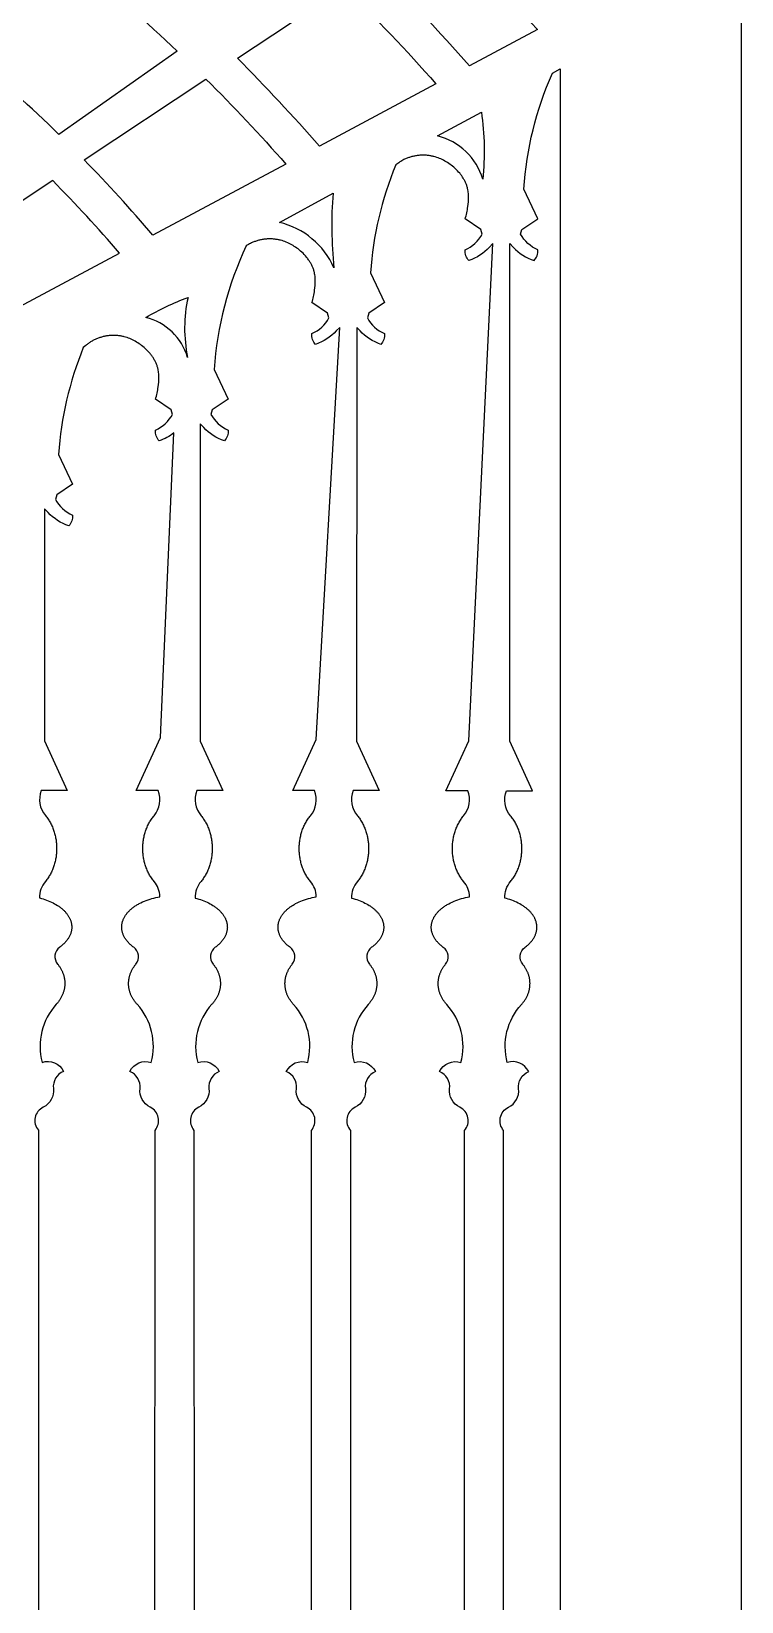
# Model space of a CAD drawing. Extents: x 101 to 2101, y 75 to 2087.
# Drawn here: x 1717 to 2101, y 762 to 1612 of the extents above; entities that cross this region are included whole.
import ezdxf

# ---------------------------------------------------------------- set-up
doc = ezdxf.new("R2010")
doc.units = 0
doc.layers.add('LAYER_01', color=7, linetype='CONTINUOUS')

msp = doc.modelspace()

# ---------------------------------------------------------------- linework, layer by layer
at = {"layer": 'LAYER_01'}
for points in [[(2101.01, 1666.56, 0.19494), (1108.75, 2087.06), (1108.75, 75.37), (2101.01, 75.37)], [(1990.54, 1612.88), (1953.77, 1593.19, 0.016615), (1903.28, 1646.96), (1934.1, 1667.37, -0.015368)], [(1795.76, 1601.08), (1731.65, 1556.08, 0.018362), (1685.29, 1598.37), (1743.86, 1647.01, -0.018019)], [(1872.61, 1549.73, 0.016557), (1828.27, 1597.28), (1886.26, 1635.69, -0.016485), (1935.66, 1583.49)], [(1782.57, 1501.53, 0.016167), (1745.33, 1542.35), (1811.25, 1586.01, -0.016409), (1854.5, 1540.04)], [(1960.23, 1568.16, -0.063039), (1960.95, 1531.82, 0.267683), (1936.56, 1555.23)], [(1764.51, 1491.86, 0.015987), (1728.35, 1531.1), (1664.7, 1488.94, -0.016308), (1694.53, 1454.39)], [(1880.01, 1524.31, 0.045196), (1880.48, 1483.88, 0.235505), (1850.99, 1508.44)], [(1801.55, 1467.82, 0.106737), (1801.36, 1435.37, 0.264735), (1778.72, 1457.06, -0.041027)]]:
    msp.add_lwpolyline(points, format="xyb", close=True, dxfattribs=at)
for points in [[(1972.3, 718.07), (1972.27, 1016.98, -0.48988), (1974.86, 1029.5, 0.316411), (1980.38, 1039.55, -0.331868), (1985.84, 1048.88, 0.374852), (1974.27, 1053.74, -0.254896), (1981.96, 1085.2), (1982.25, 1085.53), (1982.53, 1085.86), (1982.8, 1086.19), (1983.06, 1086.53), (1983.32, 1086.87), (1983.56, 1087.21), (1983.8, 1087.56), (1984.02, 1087.91), (1984.24, 1088.26), (1984.44, 1088.61), (1984.64, 1088.97), (1984.82, 1089.33), (1985, 1089.69), (1985.16, 1090.04), (1985.32, 1090.4), (1985.47, 1090.77), (1985.6, 1091.13), (1985.73, 1091.49), (1985.85, 1091.85), (1985.96, 1092.21), (1986.06, 1092.57), (1986.15, 1092.93), (1986.23, 1093.29), (1986.3, 1093.65), (1986.36, 1094.01), (1986.41, 1094.36), (1986.46, 1094.72), (1986.49, 1095.07), (1986.52, 1095.42), (1986.54, 1095.77), (1986.55, 1096.11), (1986.56, 1096.46), (1986.56, 1096.77), (1986.54, 1097.09), (1986.53, 1097.42), (1986.5, 1097.74), (1986.47, 1098.07), (1986.43, 1098.4), (1986.39, 1098.73), (1986.33, 1099.06), (1986.27, 1099.39), (1986.2, 1099.72), (1986.13, 1100.05), (1986.04, 1100.39), (1985.95, 1100.72), (1985.85, 1101.06), (1985.74, 1101.39), (1985.62, 1101.73), (1985.5, 1102.06), (1985.37, 1102.4), (1985.22, 1102.73), (1985.07, 1103.07), (1984.91, 1103.4), (1984.75, 1103.73), (1984.57, 1104.06), (1984.39, 1104.39), (1984.19, 1104.72), (1983.99, 1105.05), (1983.78, 1105.37), (1983.57, 1105.69), (1983.34, 1106.01), (1983.11, 1106.33), (1982.86, 1106.64), (1982.61, 1106.95, -0.431906), (1983.78, 1116.08), (1984.19, 1116.39), (1984.58, 1116.69), (1984.97, 1117.01), (1985.34, 1117.33), (1985.7, 1117.65), (1986.04, 1117.98), (1986.38, 1118.31), (1986.69, 1118.64), (1987, 1118.98), (1987.29, 1119.32), (1987.57, 1119.66), (1987.83, 1120.01), (1988.08, 1120.35), (1988.32, 1120.7), (1988.54, 1121.05), (1988.75, 1121.4), (1988.95, 1121.76), (1989.13, 1122.11), (1989.29, 1122.46), (1989.45, 1122.81), (1989.59, 1123.17), (1989.72, 1123.52), (1989.83, 1123.87), (1989.93, 1124.22), (1990.02, 1124.57), (1990.1, 1124.92), (1990.16, 1125.26), (1990.21, 1125.61), (1990.25, 1125.95), (1990.28, 1126.29), (1990.3, 1126.63), (1990.3, 1126.97), (1990.3, 1127.25), (1990.29, 1127.53), (1990.27, 1127.81), (1990.24, 1128.09), (1990.21, 1128.38), (1990.16, 1128.66), (1990.11, 1128.95), (1990.05, 1129.24), (1989.98, 1129.53), (1989.9, 1129.82), (1989.82, 1130.11), (1989.72, 1130.41), (1989.61, 1130.7), (1989.5, 1130.99), (1989.38, 1131.29), (1989.25, 1131.58), (1989.1, 1131.87), (1988.95, 1132.17), (1988.79, 1132.46), (1988.62, 1132.75), (1988.44, 1133.04), (1988.25, 1133.33), (1988.05, 1133.62), (1987.84, 1133.91), (1987.63, 1134.2), (1987.4, 1134.48), (1987.16, 1134.77), (1986.92, 1135.05), (1986.66, 1135.33), (1986.39, 1135.61), (1986.12, 1135.88), (1985.84, 1136.15), (1985.54, 1136.42), (1985.24, 1136.69), (1984.93, 1136.96), (1984.61, 1137.22), (1984.28, 1137.47), (1983.95, 1137.73), (1983.6, 1137.98), (1983.25, 1138.23), (1982.89, 1138.47), (1982.52, 1138.71), (1981.76, 1139.17), (1980.97, 1139.62), (1980.15, 1140.05), (1979.31, 1140.46), (1978.44, 1140.85), (1977.56, 1141.22), (1976.65, 1141.56), (1975.73, 1141.89), (1974.79, 1142.19), (1973.84, 1142.47), (1972.88, 1142.72, -0.183026), (1976.06, 1151.73), (1976.44, 1152.18), (1976.8, 1152.64), (1977.15, 1153.12), (1977.49, 1153.61), (1977.82, 1154.11), (1978.14, 1154.62), (1978.45, 1155.14), (1978.74, 1155.67), (1979.03, 1156.2), (1979.3, 1156.75), (1979.56, 1157.3), (1979.81, 1157.87), (1980.04, 1158.43), (1980.26, 1159.01), (1980.47, 1159.58), (1980.67, 1160.16), (1980.85, 1160.75), (1981.02, 1161.34), (1981.18, 1161.93), (1981.33, 1162.52), (1981.46, 1163.11), (1981.58, 1163.7), (1981.69, 1164.29), (1981.78, 1164.88), (1981.87, 1165.47), (1981.94, 1166.06), (1982, 1166.64), (1982.05, 1167.22), (1982.08, 1167.8), (1982.11, 1168.37), (1982.13, 1168.94), (1982.13, 1169.5), (1982.13, 1170.07), (1982.11, 1170.64), (1982.08, 1171.21), (1982.05, 1171.79), (1982, 1172.37), (1981.94, 1172.95), (1981.87, 1173.54), (1981.78, 1174.13), (1981.69, 1174.72), (1981.58, 1175.31), (1981.46, 1175.9), (1981.33, 1176.49), (1981.18, 1177.08), (1981.02, 1177.67), (1980.85, 1178.26), (1980.67, 1178.84), (1980.47, 1179.43), (1980.26, 1180), (1980.04, 1180.58), (1979.81, 1181.14), (1979.56, 1181.7), (1979.3, 1182.26), (1979.03, 1182.8), (1978.74, 1183.34), (1978.45, 1183.87), (1978.14, 1184.39), (1977.82, 1184.9), (1977.49, 1185.4), (1977.15, 1185.89), (1976.8, 1186.37), (1976.44, 1186.83), (1976.06, 1187.28, -0.27505), (1973.8, 1200.88), (1987.83, 1200.88), (1975.61, 1227.71), (1975.69, 1496.94), (1977.53, 1495, 0.120178), (1988.72, 1487.77, 0.221427), (1990.76, 1493.56, -0.164884), (1981.48, 1502.11), (1982.2, 1504.61), (1990.73, 1510.33), (1983.17, 1526.45, -0.086648), (1998.67, 1589.18), (2002.88, 1591.48), (2002.88, 596.19, -0.602226)], [(1951.15, 718.07), (1951.18, 1016.98, 0.48988), (1948.59, 1029.5, -0.316411), (1943.07, 1039.55, 0.331868), (1937.61, 1048.88, -0.374852), (1949.18, 1053.74, 0.254896), (1941.5, 1085.2), (1941.2, 1085.53), (1940.92, 1085.86), (1940.65, 1086.19), (1940.39, 1086.53), (1940.13, 1086.87), (1939.89, 1087.21), (1939.65, 1087.56), (1939.43, 1087.91), (1939.22, 1088.26), (1939.01, 1088.61), (1938.81, 1088.97), (1938.63, 1089.33), (1938.45, 1089.69), (1938.29, 1090.04), (1938.13, 1090.4), (1937.98, 1090.77), (1937.85, 1091.13), (1937.72, 1091.49), (1937.6, 1091.85), (1937.49, 1092.21), (1937.4, 1092.57), (1937.31, 1092.93), (1937.23, 1093.29), (1937.15, 1093.65), (1937.09, 1094.01), (1937.04, 1094.36), (1936.99, 1094.72), (1936.96, 1095.07), (1936.93, 1095.42), (1936.91, 1095.77), (1936.9, 1096.11), (1936.89, 1096.46), (1936.9, 1096.77), (1936.91, 1097.09), (1936.92, 1097.42), (1936.95, 1097.74), (1936.98, 1098.07), (1937.02, 1098.4), (1937.06, 1098.73), (1937.12, 1099.06), (1937.18, 1099.39), (1937.25, 1099.72), (1937.32, 1100.05), (1937.41, 1100.39), (1937.5, 1100.72), (1937.6, 1101.06), (1937.71, 1101.39), (1937.83, 1101.73), (1937.95, 1102.06), (1938.09, 1102.4), (1938.23, 1102.73), (1938.38, 1103.07), (1938.54, 1103.4), (1938.7, 1103.73), (1938.88, 1104.06), (1939.06, 1104.39), (1939.26, 1104.72), (1939.46, 1105.05), (1939.67, 1105.37), (1939.89, 1105.69), (1940.11, 1106.01), (1940.35, 1106.33), (1940.59, 1106.64), (1940.84, 1106.95, 0.431906), (1939.67, 1116.08), (1939.26, 1116.39), (1938.87, 1116.69), (1938.48, 1117.01), (1938.11, 1117.33), (1937.75, 1117.65), (1937.41, 1117.98), (1937.08, 1118.31), (1936.76, 1118.64), (1936.45, 1118.98), (1936.16, 1119.32), (1935.88, 1119.66), (1935.62, 1120.01), (1935.37, 1120.35), (1935.13, 1120.7), (1934.91, 1121.05), (1934.7, 1121.4), (1934.51, 1121.76), (1934.33, 1122.11), (1934.16, 1122.46), (1934, 1122.81), (1933.86, 1123.17), (1933.74, 1123.52), (1933.62, 1123.87), (1933.52, 1124.22), (1933.43, 1124.57), (1933.35, 1124.92), (1933.29, 1125.26), (1933.24, 1125.61), (1933.2, 1125.95), (1933.17, 1126.29), (1933.15, 1126.63), (1933.15, 1126.97), (1933.15, 1127.27), (1933.17, 1127.59), (1933.19, 1127.9), (1933.22, 1128.21), (1933.27, 1128.53), (1933.32, 1128.85), (1933.39, 1129.16), (1933.46, 1129.48), (1933.55, 1129.81), (1933.64, 1130.13), (1933.75, 1130.45), (1933.87, 1130.77), (1933.99, 1131.1), (1934.13, 1131.42), (1934.29, 1131.75), (1934.45, 1132.07), (1934.62, 1132.39), (1934.81, 1132.72), (1935.01, 1133.04), (1935.22, 1133.36), (1935.44, 1133.68), (1935.67, 1134), (1935.92, 1134.31), (1936.17, 1134.63), (1936.44, 1134.94), (1936.72, 1135.25), (1937.01, 1135.56), (1937.31, 1135.86), (1937.63, 1136.16), (1937.95, 1136.46), (1938.29, 1136.76), (1938.63, 1137.05), (1938.99, 1137.34), (1939.36, 1137.62), (1939.73, 1137.9), (1940.12, 1138.17), (1940.52, 1138.44), (1940.93, 1138.7), (1941.34, 1138.96), (1941.77, 1139.22), (1942.2, 1139.47), (1942.65, 1139.71), (1943.56, 1140.18), (1944.49, 1140.62), (1945.46, 1141.04), (1946.45, 1141.43), (1947.47, 1141.8), (1948.5, 1142.14), (1949.55, 1142.45), (1950.61, 1142.73), (1951.68, 1142.99), (1952.75, 1143.22), (1953.84, 1143.42, 0.169779), (1950.65, 1151.73), (1950.28, 1152.18), (1949.92, 1152.64), (1949.57, 1153.12), (1949.23, 1153.61), (1948.9, 1154.11), (1948.58, 1154.62), (1948.27, 1155.14), (1947.98, 1155.67), (1947.69, 1156.2), (1947.42, 1156.75), (1947.16, 1157.3), (1946.91, 1157.87), (1946.68, 1158.43), (1946.45, 1159.01), (1946.25, 1159.58), (1946.05, 1160.16), (1945.86, 1160.75), (1945.69, 1161.34), (1945.54, 1161.93), (1945.39, 1162.52), (1945.26, 1163.11), (1945.14, 1163.7), (1945.03, 1164.29), (1944.93, 1164.88), (1944.85, 1165.47), (1944.78, 1166.06), (1944.72, 1166.64), (1944.67, 1167.22), (1944.63, 1167.8), (1944.61, 1168.37), (1944.59, 1168.94), (1944.59, 1169.5), (1944.59, 1170.07), (1944.61, 1170.64), (1944.63, 1171.21), (1944.67, 1171.79), (1944.72, 1172.37), (1944.78, 1172.95), (1944.85, 1173.54), (1944.93, 1174.13), (1945.03, 1174.72), (1945.14, 1175.31), (1945.26, 1175.9), (1945.39, 1176.49), (1945.54, 1177.08), (1945.69, 1177.67), (1945.86, 1178.26), (1946.05, 1178.84), (1946.25, 1179.43), (1946.45, 1180), (1946.68, 1180.58), (1946.91, 1181.14), (1947.16, 1181.7), (1947.42, 1182.26), (1947.69, 1182.8), (1947.98, 1183.34), (1948.27, 1183.87), (1948.58, 1184.39), (1948.9, 1184.9), (1949.23, 1185.4), (1949.57, 1185.89), (1949.92, 1186.37), (1950.28, 1186.83), (1950.65, 1187.28, 0.27505), (1952.92, 1200.88), (1941.07, 1200.88), (1953.39, 1227.92), (1966.5, 1496.94), (1964.66, 1495, -0.120178), (1953.48, 1487.77, -0.221427), (1951.44, 1493.56, 0.164884), (1960.71, 1502.11), (1959.99, 1504.61), (1951.47, 1510.33), (1951.71, 1511.14), (1951.94, 1511.96), (1952.15, 1512.79), (1952.34, 1513.62), (1952.51, 1514.46), (1952.66, 1515.3), (1952.8, 1516.15), (1952.93, 1517), (1953.08, 1518.29), (1953.21, 1519.58), (1953.25, 1520.23), (1953.28, 1520.88), (1953.3, 1521.53), (1953.3, 1522.17), (1953.29, 1522.82), (1953.26, 1523.46), (1953.21, 1524.1), (1953.15, 1524.74), (1953.06, 1525.37), (1952.96, 1526), (1952.9, 1526.31), (1952.83, 1526.62), (1952.76, 1526.93), (1952.68, 1527.24), (1952.56, 1527.66), (1952.44, 1528.08), (1952.3, 1528.5), (1952.15, 1528.91), (1951.99, 1529.32), (1951.82, 1529.73), (1951.64, 1530.13), (1951.45, 1530.53), (1951.25, 1530.93), (1951.04, 1531.32), (1950.83, 1531.71), (1950.6, 1532.09), (1950.37, 1532.47), (1950.13, 1532.85), (1949.88, 1533.22), (1949.62, 1533.59), (1949.36, 1533.95), (1949.08, 1534.31), (1948.8, 1534.67), (1948.52, 1535.02), (1947.93, 1535.71), (1947.31, 1536.38), (1946.67, 1537.03), (1946.01, 1537.66), (1945.34, 1538.26), (1944.64, 1538.85), (1943.99, 1539.37), (1943.33, 1539.87), (1942.65, 1540.35), (1941.97, 1540.8), (1941.27, 1541.24), (1940.56, 1541.66), (1939.84, 1542.05), (1939.11, 1542.42), (1938.37, 1542.76), (1937.62, 1543.08), (1936.86, 1543.38), (1936.1, 1543.65), (1935.32, 1543.89), (1934.54, 1544.11), (1934.14, 1544.2), (1933.75, 1544.29), (1933.35, 1544.38), (1932.95, 1544.45), (1932.49, 1544.53), (1932.03, 1544.6), (1931.57, 1544.66), (1931.1, 1544.71), (1930.64, 1544.76), (1930.17, 1544.79), (1929.7, 1544.81), (1929.24, 1544.82), (1928.77, 1544.83), (1928.3, 1544.82), (1927.83, 1544.81), (1927.36, 1544.79), (1926.89, 1544.76), (1926.42, 1544.71), (1925.95, 1544.66), (1925.49, 1544.6), (1925.02, 1544.54), (1924.56, 1544.46), (1924.09, 1544.37), (1923.63, 1544.28), (1923.18, 1544.17), (1922.72, 1544.06), (1922.27, 1543.93), (1921.81, 1543.8), (1921.37, 1543.66), (1920.92, 1543.51), (1920.48, 1543.35), (1920.04, 1543.18), (1919.61, 1543.01), (1919.18, 1542.82), (1918.75, 1542.63), (1918.33, 1542.42), (1917.75, 1542.13), (1917.18, 1541.81), (1916.62, 1541.48), (1916.07, 1541.14), (1915.53, 1540.77), (1915, 1540.4), (1914.48, 1540.01), (1913.96, 1539.6, 0.080485), (1900.27, 1481.13), (1907.83, 1465.01), (1899.31, 1459.29), (1898.58, 1456.79, 0.164884), (1907.86, 1448.24, -0.221427), (1905.82, 1442.45, -0.120178), (1894.64, 1449.68), (1892.8, 1451.62), (1892.73, 1227.73), (1904.95, 1200.91), (1890.92, 1200.91, 0.27505), (1893.18, 1187.31), (1893.55, 1186.86), (1893.92, 1186.39), (1894.27, 1185.92), (1894.61, 1185.43), (1894.94, 1184.93), (1895.26, 1184.42), (1895.57, 1183.9), (1895.86, 1183.37), (1896.15, 1182.83), (1896.42, 1182.28), (1896.68, 1181.73), (1896.93, 1181.17), (1897.16, 1180.6), (1897.38, 1180.03), (1897.59, 1179.45), (1897.79, 1178.87), (1897.97, 1178.29), (1898.14, 1177.7), (1898.3, 1177.11), (1898.45, 1176.52), (1898.58, 1175.93), (1898.7, 1175.33), (1898.81, 1174.74), (1898.9, 1174.15), (1898.99, 1173.56), (1899.06, 1172.98), (1899.12, 1172.39), (1899.17, 1171.81), (1899.2, 1171.24), (1899.23, 1170.66), (1899.25, 1170.09), (1899.25, 1169.53), (1899.25, 1168.97), (1899.23, 1168.4), (1899.2, 1167.83), (1899.17, 1167.25), (1899.12, 1166.67), (1899.06, 1166.08), (1898.99, 1165.5), (1898.9, 1164.91), (1898.81, 1164.32), (1898.7, 1163.73), (1898.58, 1163.14), (1898.45, 1162.54), (1898.3, 1161.95), (1898.14, 1161.36), (1897.97, 1160.78), (1897.79, 1160.19), (1897.59, 1159.61), (1897.38, 1159.03), (1897.16, 1158.46), (1896.93, 1157.89), (1896.68, 1157.33), (1896.42, 1156.78), (1896.15, 1156.23), (1895.86, 1155.69), (1895.57, 1155.16), (1895.26, 1154.64), (1894.94, 1154.13), (1894.61, 1153.63), (1894.27, 1153.14), (1893.92, 1152.67), (1893.55, 1152.2), (1893.18, 1151.75, 0.183026), (1890, 1142.75), (1890.96, 1142.49), (1891.91, 1142.22), (1892.85, 1141.91), (1893.77, 1141.59), (1894.68, 1141.24), (1895.56, 1140.87), (1896.43, 1140.49), (1897.27, 1140.08), (1898.09, 1139.65), (1898.88, 1139.2), (1899.64, 1138.74), (1900.01, 1138.5), (1900.37, 1138.25), (1900.72, 1138.01), (1901.07, 1137.76), (1901.4, 1137.5), (1901.73, 1137.24), (1902.05, 1136.98), (1902.36, 1136.72), (1902.66, 1136.45), (1902.96, 1136.18), (1903.24, 1135.91), (1903.51, 1135.63), (1903.78, 1135.36), (1904.04, 1135.08), (1904.28, 1134.79), (1904.52, 1134.51), (1904.75, 1134.22), (1904.96, 1133.94), (1905.17, 1133.65), (1905.37, 1133.36), (1905.56, 1133.07), (1905.74, 1132.78), (1905.91, 1132.49), (1906.07, 1132.19), (1906.22, 1131.9), (1906.36, 1131.61), (1906.5, 1131.31), (1906.62, 1131.02), (1906.73, 1130.73), (1906.84, 1130.43), (1906.93, 1130.14), (1907.02, 1129.85), (1907.1, 1129.56), (1907.17, 1129.27), (1907.23, 1128.98), (1907.28, 1128.69), (1907.32, 1128.4), (1907.36, 1128.12), (1907.39, 1127.84), (1907.41, 1127.55), (1907.42, 1127.27), (1907.42, 1126.99), (1907.42, 1126.66), (1907.4, 1126.32), (1907.37, 1125.98), (1907.33, 1125.64), (1907.28, 1125.29), (1907.22, 1124.95), (1907.14, 1124.6), (1907.05, 1124.25), (1906.95, 1123.9), (1906.84, 1123.55), (1906.71, 1123.19), (1906.57, 1122.84), (1906.41, 1122.49), (1906.25, 1122.13), (1906.07, 1121.78), (1905.87, 1121.43), (1905.66, 1121.08), (1905.44, 1120.73), (1905.2, 1120.38), (1904.95, 1120.03), (1904.69, 1119.69), (1904.41, 1119.35), (1904.12, 1119.01), (1903.81, 1118.67), (1903.5, 1118.33), (1903.16, 1118), (1902.82, 1117.68), (1902.46, 1117.35), (1902.09, 1117.04), (1901.7, 1116.72), (1901.31, 1116.41), (1900.9, 1116.11, 0.431906), (1899.73, 1106.98), (1899.98, 1106.67), (1900.23, 1106.35), (1900.46, 1106.04), (1900.69, 1105.72), (1900.9, 1105.4), (1901.11, 1105.07), (1901.31, 1104.75), (1901.51, 1104.42), (1901.69, 1104.09), (1901.87, 1103.76), (1902.03, 1103.43), (1902.19, 1103.09), (1902.34, 1102.76), (1902.49, 1102.43), (1902.62, 1102.09), (1902.74, 1101.76), (1902.86, 1101.42), (1902.97, 1101.08), (1903.07, 1100.75), (1903.16, 1100.41), (1903.25, 1100.08), (1903.32, 1099.75), (1903.39, 1099.41), (1903.45, 1099.08), (1903.51, 1098.75), (1903.55, 1098.42), (1903.59, 1098.09), (1903.62, 1097.77), (1903.65, 1097.44), (1903.66, 1097.12), (1903.67, 1096.8), (1903.68, 1096.48), (1903.67, 1096.14), (1903.66, 1095.79), (1903.64, 1095.44), (1903.61, 1095.09), (1903.58, 1094.74), (1903.53, 1094.39), (1903.48, 1094.03), (1903.42, 1093.68), (1903.35, 1093.32), (1903.27, 1092.96), (1903.18, 1092.6), (1903.08, 1092.24), (1902.97, 1091.88), (1902.85, 1091.52), (1902.72, 1091.15), (1902.59, 1090.79), (1902.44, 1090.43), (1902.28, 1090.07), (1902.12, 1089.71), (1901.94, 1089.35), (1901.76, 1089), (1901.56, 1088.64), (1901.36, 1088.29), (1901.14, 1087.94), (1900.92, 1087.59), (1900.68, 1087.24), (1900.44, 1086.9), (1900.18, 1086.56), (1899.92, 1086.22), (1899.65, 1085.88), (1899.37, 1085.55), (1899.08, 1085.23, 0.254896), (1891.39, 1053.76, -0.374852), (1902.96, 1048.9, 0.331868), (1897.5, 1039.58, -0.316411), (1891.98, 1029.53, 0.48988), (1889.39, 1017.01), (1889.42, 718.1)], [(1868.27, 718.1), (1868.3, 1017.01, 0.48988), (1865.71, 1029.53, -0.316411), (1860.19, 1039.58, 0.331868), (1854.73, 1048.9, -0.374852), (1866.3, 1053.76, 0.254896), (1858.62, 1085.23), (1858.32, 1085.55), (1858.04, 1085.88), (1857.77, 1086.22), (1857.51, 1086.56), (1857.25, 1086.9), (1857.01, 1087.24), (1856.77, 1087.59), (1856.55, 1087.94), (1856.33, 1088.29), (1856.13, 1088.64), (1855.93, 1089), (1855.75, 1089.35), (1855.57, 1089.71), (1855.41, 1090.07), (1855.25, 1090.43), (1855.1, 1090.79), (1854.97, 1091.15), (1854.84, 1091.52), (1854.72, 1091.88), (1854.61, 1092.24), (1854.52, 1092.6), (1854.43, 1092.96), (1854.35, 1093.32), (1854.27, 1093.68), (1854.21, 1094.03), (1854.16, 1094.39), (1854.11, 1094.74), (1854.08, 1095.09), (1854.05, 1095.44), (1854.03, 1095.79), (1854.02, 1096.14), (1854.01, 1096.48), (1854.02, 1096.8), (1854.03, 1097.12), (1854.04, 1097.44), (1854.07, 1097.77), (1854.1, 1098.09), (1854.14, 1098.42), (1854.18, 1098.75), (1854.24, 1099.08), (1854.3, 1099.41), (1854.37, 1099.75), (1854.44, 1100.08), (1854.53, 1100.41), (1854.62, 1100.75), (1854.72, 1101.08), (1854.83, 1101.42), (1854.95, 1101.76), (1855.07, 1102.09), (1855.21, 1102.43), (1855.35, 1102.76), (1855.5, 1103.09), (1855.66, 1103.43), (1855.82, 1103.76), (1856, 1104.09), (1856.18, 1104.42), (1856.38, 1104.75), (1856.58, 1105.07), (1856.79, 1105.4), (1857, 1105.72), (1857.23, 1106.04), (1857.47, 1106.35), (1857.71, 1106.67), (1857.96, 1106.98, 0.431906), (1856.79, 1116.11), (1856.38, 1116.41), (1855.99, 1116.72), (1855.6, 1117.04), (1855.23, 1117.35), (1854.87, 1117.68), (1854.53, 1118), (1854.2, 1118.33), (1853.88, 1118.67), (1853.57, 1119.01), (1853.28, 1119.35), (1853, 1119.69), (1852.74, 1120.03), (1852.49, 1120.38), (1852.25, 1120.73), (1852.03, 1121.08), (1851.82, 1121.43), (1851.63, 1121.78), (1851.44, 1122.13), (1851.28, 1122.49), (1851.12, 1122.84), (1850.98, 1123.19), (1850.85, 1123.55), (1850.74, 1123.9), (1850.64, 1124.25), (1850.55, 1124.6), (1850.47, 1124.95), (1850.41, 1125.29), (1850.36, 1125.64), (1850.32, 1125.98), (1850.29, 1126.32), (1850.27, 1126.66), (1850.27, 1126.99), (1850.27, 1127.3), (1850.29, 1127.61), (1850.31, 1127.92), (1850.34, 1128.24), (1850.39, 1128.55), (1850.44, 1128.87), (1850.51, 1129.19), (1850.58, 1129.51), (1850.66, 1129.83), (1850.76, 1130.15), (1850.87, 1130.48), (1850.99, 1130.8), (1851.11, 1131.13), (1851.25, 1131.45), (1851.41, 1131.77), (1851.57, 1132.1), (1851.74, 1132.42), (1851.93, 1132.74), (1852.13, 1133.07), (1852.34, 1133.39), (1852.56, 1133.71), (1852.79, 1134.02), (1853.04, 1134.34), (1853.29, 1134.66), (1853.56, 1134.97), (1853.84, 1135.28), (1854.13, 1135.59), (1854.43, 1135.89), (1854.75, 1136.19), (1855.07, 1136.49), (1855.41, 1136.78), (1855.75, 1137.07), (1856.11, 1137.36), (1856.48, 1137.64), (1856.85, 1137.92), (1857.24, 1138.2), (1857.64, 1138.47), (1858.05, 1138.73), (1858.46, 1138.99), (1858.89, 1139.24), (1859.32, 1139.49), (1859.77, 1139.73), (1860.67, 1140.2), (1861.61, 1140.65), (1862.58, 1141.07), (1863.57, 1141.46), (1864.59, 1141.83), (1865.62, 1142.16), (1866.67, 1142.48), (1867.73, 1142.76), (1868.8, 1143.02), (1869.87, 1143.24), (1870.96, 1143.44, 0.169779), (1867.77, 1151.75), (1867.4, 1152.2), (1867.04, 1152.67), (1866.69, 1153.14), (1866.35, 1153.63), (1866.02, 1154.13), (1865.7, 1154.64), (1865.39, 1155.16), (1865.1, 1155.69), (1864.81, 1156.23), (1864.54, 1156.78), (1864.28, 1157.33), (1864.03, 1157.89), (1863.8, 1158.46), (1863.57, 1159.03), (1863.36, 1159.61), (1863.17, 1160.19), (1862.98, 1160.78), (1862.81, 1161.36), (1862.66, 1161.95), (1862.51, 1162.54), (1862.38, 1163.14), (1862.26, 1163.73), (1862.15, 1164.32), (1862.05, 1164.91), (1861.97, 1165.5), (1861.9, 1166.08), (1861.84, 1166.67), (1861.79, 1167.25), (1861.75, 1167.83), (1861.73, 1168.4), (1861.71, 1168.97), (1861.71, 1169.53), (1861.71, 1170.09), (1861.73, 1170.66), (1861.75, 1171.24), (1861.79, 1171.81), (1861.84, 1172.39), (1861.9, 1172.98), (1861.97, 1173.56), (1862.05, 1174.15), (1862.15, 1174.74), (1862.26, 1175.33), (1862.38, 1175.93), (1862.51, 1176.52), (1862.66, 1177.11), (1862.81, 1177.7), (1862.98, 1178.29), (1863.17, 1178.87), (1863.36, 1179.45), (1863.57, 1180.03), (1863.8, 1180.6), (1864.03, 1181.17), (1864.28, 1181.73), (1864.54, 1182.28), (1864.81, 1182.83), (1865.1, 1183.37), (1865.39, 1183.9), (1865.7, 1184.42), (1866.02, 1184.93), (1866.35, 1185.43), (1866.69, 1185.92), (1867.04, 1186.39), (1867.4, 1186.86), (1867.77, 1187.31, 0.27505), (1870.04, 1200.91), (1858.19, 1200.91), (1870.8, 1228.56), (1883.6, 1451.62), (1881.76, 1449.68, -0.120178), (1870.58, 1442.45, -0.221427), (1868.54, 1448.24, 0.164884), (1877.82, 1456.79), (1877.09, 1459.29), (1868.57, 1465.01), (1868.82, 1465.82), (1869.05, 1466.65), (1869.25, 1467.47), (1869.44, 1468.3), (1869.61, 1469.14), (1869.77, 1469.98), (1869.91, 1470.83), (1870.03, 1471.69), (1870.19, 1472.97), (1870.31, 1474.26), (1870.35, 1474.91), (1870.39, 1475.56), (1870.4, 1476.21), (1870.41, 1476.85), (1870.39, 1477.5), (1870.36, 1478.14), (1870.32, 1478.78), (1870.25, 1479.42), (1870.17, 1480.05), (1870.06, 1480.68), (1870, 1480.99), (1869.94, 1481.3), (1869.86, 1481.61), (1869.79, 1481.92), (1869.67, 1482.34), (1869.54, 1482.76), (1869.4, 1483.18), (1869.25, 1483.59), (1869.09, 1484), (1868.92, 1484.41), (1868.75, 1484.81), (1868.56, 1485.21), (1868.36, 1485.61), (1868.15, 1486), (1867.93, 1486.39), (1867.71, 1486.77), (1867.47, 1487.15), (1867.23, 1487.53), (1866.98, 1487.9), (1866.73, 1488.27), (1866.46, 1488.64), (1866.19, 1489), (1865.91, 1489.35), (1865.62, 1489.7), (1865.03, 1490.39), (1864.42, 1491.06), (1863.78, 1491.71), (1863.12, 1492.34), (1862.44, 1492.95), (1861.75, 1493.53), (1861.1, 1494.05), (1860.43, 1494.55), (1859.76, 1495.03), (1859.07, 1495.49), (1858.37, 1495.92), (1857.66, 1496.34), (1856.95, 1496.73), (1856.22, 1497.1), (1855.48, 1497.44), (1854.73, 1497.76), (1853.97, 1498.06), (1853.2, 1498.33), (1852.43, 1498.57), (1851.64, 1498.79), (1851.25, 1498.88), (1850.85, 1498.97), (1850.45, 1499.06), (1850.05, 1499.14), (1849.59, 1499.21), (1849.13, 1499.28), (1848.67, 1499.34), (1848.21, 1499.39), (1847.74, 1499.44), (1847.28, 1499.47), (1846.81, 1499.49), (1846.34, 1499.51), (1845.87, 1499.51), (1845.4, 1499.51), (1844.93, 1499.49), (1844.46, 1499.47), (1844, 1499.44), (1843.53, 1499.4), (1843.06, 1499.35), (1842.59, 1499.29), (1842.13, 1499.22), (1841.66, 1499.14), (1841.2, 1499.05), (1840.74, 1498.96), (1840.28, 1498.85), (1839.82, 1498.74), (1839.37, 1498.62), (1838.92, 1498.48), (1838.47, 1498.34), (1838.03, 1498.19), (1837.58, 1498.03), (1837.15, 1497.87), (1836.71, 1497.69), (1836.28, 1497.5), (1835.86, 1497.31), (1835.43, 1497.11), (1834.81, 1496.79), (1834.2, 1496.45), (1833.61, 1496.09), (1833.02, 1495.71, 0.092591), (1815.66, 1428.89), (1823.22, 1412.77), (1814.7, 1407.05), (1813.97, 1404.55, 0.164884), (1823.25, 1396, -0.221427), (1821.21, 1390.21, -0.120178), (1810.03, 1397.44), (1808.19, 1399.38), (1808.13, 1227.76), (1820.36, 1200.94), (1806.32, 1200.94, 0.27505), (1808.59, 1187.34), (1808.96, 1186.88), (1809.32, 1186.42), (1809.67, 1185.94), (1810.01, 1185.46), (1810.35, 1184.96), (1810.66, 1184.45), (1810.97, 1183.93), (1811.27, 1183.4), (1811.55, 1182.86), (1811.83, 1182.31), (1812.09, 1181.76), (1812.33, 1181.2), (1812.57, 1180.63), (1812.79, 1180.06), (1813, 1179.48), (1813.2, 1178.9), (1813.38, 1178.31), (1813.55, 1177.73), (1813.71, 1177.14), (1813.85, 1176.55), (1813.99, 1175.95), (1814.11, 1175.36), (1814.21, 1174.77), (1814.31, 1174.18), (1814.39, 1173.59), (1814.46, 1173), (1814.52, 1172.42), (1814.57, 1171.84), (1814.61, 1171.26), (1814.64, 1170.69), (1814.65, 1170.12), (1814.66, 1169.56), (1814.65, 1168.99), (1814.64, 1168.43), (1814.61, 1167.85), (1814.57, 1167.28), (1814.52, 1166.7), (1814.46, 1166.11), (1814.39, 1165.53), (1814.31, 1164.94), (1814.21, 1164.35), (1814.11, 1163.75), (1813.99, 1163.16), (1813.85, 1162.57), (1813.71, 1161.98), (1813.55, 1161.39), (1813.38, 1160.8), (1813.2, 1160.22), (1813, 1159.64), (1812.79, 1159.06), (1812.57, 1158.49), (1812.33, 1157.92), (1812.09, 1157.36), (1811.83, 1156.8), (1811.55, 1156.26), (1811.27, 1155.72), (1810.97, 1155.19), (1810.66, 1154.67), (1810.35, 1154.16), (1810.01, 1153.66), (1809.67, 1153.17), (1809.32, 1152.7), (1808.96, 1152.23), (1808.59, 1151.78, 0.183026), (1805.41, 1142.78), (1806.37, 1142.52), (1807.32, 1142.24), (1808.25, 1141.94), (1809.18, 1141.62), (1810.08, 1141.27), (1810.97, 1140.9), (1811.83, 1140.51), (1812.68, 1140.1), (1813.49, 1139.68), (1814.28, 1139.23), (1815.04, 1138.76), (1815.41, 1138.52), (1815.77, 1138.28), (1816.13, 1138.03), (1816.47, 1137.78), (1816.81, 1137.53), (1817.14, 1137.27), (1817.46, 1137.01), (1817.77, 1136.75), (1818.07, 1136.48), (1818.36, 1136.21), (1818.65, 1135.94), (1818.92, 1135.66), (1819.19, 1135.38), (1819.44, 1135.1), (1819.69, 1134.82), (1819.92, 1134.54), (1820.15, 1134.25), (1820.37, 1133.96), (1820.58, 1133.68), (1820.78, 1133.39), (1820.97, 1133.1), (1821.15, 1132.8), (1821.32, 1132.51), (1821.48, 1132.22), (1821.63, 1131.93), (1821.77, 1131.63), (1821.9, 1131.34), (1822.03, 1131.05), (1822.14, 1130.75), (1822.24, 1130.46), (1822.34, 1130.17), (1822.43, 1129.88), (1822.51, 1129.59), (1822.57, 1129.3), (1822.64, 1129.01), (1822.69, 1128.72), (1822.73, 1128.43), (1822.77, 1128.15), (1822.79, 1127.86), (1822.81, 1127.58), (1822.82, 1127.3), (1822.83, 1127.02), (1822.82, 1126.69), (1822.81, 1126.35), (1822.78, 1126.01), (1822.74, 1125.66), (1822.69, 1125.32), (1822.62, 1124.97), (1822.55, 1124.62), (1822.46, 1124.27), (1822.36, 1123.92), (1822.24, 1123.57), (1822.11, 1123.22), (1821.97, 1122.87), (1821.82, 1122.51), (1821.65, 1122.16), (1821.47, 1121.81), (1821.28, 1121.46), (1821.07, 1121.11), (1820.84, 1120.76), (1820.61, 1120.41), (1820.36, 1120.06), (1820.09, 1119.72), (1819.82, 1119.37), (1819.53, 1119.03), (1819.22, 1118.7), (1818.9, 1118.36), (1818.57, 1118.03), (1818.22, 1117.7), (1817.87, 1117.38), (1817.49, 1117.06), (1817.11, 1116.75), (1816.71, 1116.44), (1816.3, 1116.14, 0.431906), (1815.14, 1107.01), (1815.39, 1106.69), (1815.63, 1106.38), (1815.87, 1106.06), (1816.09, 1105.74), (1816.31, 1105.42), (1816.52, 1105.1), (1816.72, 1104.77), (1816.91, 1104.45), (1817.1, 1104.12), (1817.27, 1103.79), (1817.44, 1103.45), (1817.6, 1103.12), (1817.75, 1102.79), (1817.89, 1102.45), (1818.02, 1102.12), (1818.15, 1101.78), (1818.27, 1101.45), (1818.38, 1101.11), (1818.48, 1100.78), (1818.57, 1100.44), (1818.65, 1100.11), (1818.73, 1099.77), (1818.8, 1099.44), (1818.86, 1099.11), (1818.91, 1098.78), (1818.96, 1098.45), (1819, 1098.12), (1819.03, 1097.8), (1819.05, 1097.47), (1819.07, 1097.15), (1819.08, 1096.83), (1819.08, 1096.51), (1819.08, 1096.17), (1819.07, 1095.82), (1819.05, 1095.47), (1819.02, 1095.12), (1818.98, 1094.77), (1818.94, 1094.42), (1818.89, 1094.06), (1818.82, 1093.7), (1818.75, 1093.34), (1818.67, 1092.99), (1818.58, 1092.63), (1818.48, 1092.26), (1818.37, 1091.9), (1818.26, 1091.54), (1818.13, 1091.18), (1817.99, 1090.82), (1817.85, 1090.46), (1817.69, 1090.1), (1817.52, 1089.74), (1817.35, 1089.38), (1817.16, 1089.02), (1816.97, 1088.67), (1816.76, 1088.32), (1816.55, 1087.96), (1816.32, 1087.61), (1816.09, 1087.27), (1815.84, 1086.92), (1815.59, 1086.58), (1815.33, 1086.25), (1815.05, 1085.91), (1814.77, 1085.58), (1814.48, 1085.25, 0.254896), (1806.79, 1053.79, -0.374852), (1818.37, 1048.93, 0.331868), (1812.9, 1039.6, -0.316411), (1807.38, 1029.56, 0.48988), (1804.79, 1017.04), (1804.83, 718.12)], [(1783.67, 718.12), (1783.71, 1017.04, 0.48988), (1781.12, 1029.56, -0.316411), (1775.6, 1039.6, 0.331868), (1770.13, 1048.93, -0.374852), (1781.71, 1053.79, 0.254896), (1774.02, 1085.25), (1773.73, 1085.58), (1773.45, 1085.91), (1773.18, 1086.25), (1772.91, 1086.58), (1772.66, 1086.92), (1772.41, 1087.27), (1772.18, 1087.61), (1771.96, 1087.96), (1771.74, 1088.32), (1771.54, 1088.67), (1771.34, 1089.02), (1771.15, 1089.38), (1770.98, 1089.74), (1770.81, 1090.1), (1770.66, 1090.46), (1770.51, 1090.82), (1770.37, 1091.18), (1770.25, 1091.54), (1770.13, 1091.9), (1770.02, 1092.26), (1769.92, 1092.63), (1769.83, 1092.99), (1769.75, 1093.34), (1769.68, 1093.7), (1769.62, 1094.06), (1769.56, 1094.42), (1769.52, 1094.77), (1769.48, 1095.12), (1769.45, 1095.47), (1769.43, 1095.82), (1769.42, 1096.17), (1769.42, 1096.51), (1769.42, 1096.83), (1769.43, 1097.15), (1769.45, 1097.47), (1769.47, 1097.8), (1769.5, 1098.12), (1769.54, 1098.45), (1769.59, 1098.78), (1769.64, 1099.11), (1769.7, 1099.44), (1769.77, 1099.77), (1769.85, 1100.11), (1769.93, 1100.44), (1770.03, 1100.78), (1770.13, 1101.11), (1770.24, 1101.45), (1770.35, 1101.78), (1770.48, 1102.12), (1770.61, 1102.45), (1770.75, 1102.79), (1770.9, 1103.12), (1771.06, 1103.45), (1771.23, 1103.79), (1771.41, 1104.12), (1771.59, 1104.45), (1771.78, 1104.77), (1771.98, 1105.1), (1772.19, 1105.42), (1772.41, 1105.74), (1772.64, 1106.06), (1772.87, 1106.38), (1773.11, 1106.69), (1773.36, 1107.01, 0.431906), (1772.2, 1116.14), (1771.79, 1116.44), (1771.39, 1116.75), (1771.01, 1117.06), (1770.64, 1117.38), (1770.28, 1117.7), (1769.93, 1118.03), (1769.6, 1118.36), (1769.28, 1118.7), (1768.98, 1119.03), (1768.69, 1119.37), (1768.41, 1119.72), (1768.14, 1120.06), (1767.89, 1120.41), (1767.66, 1120.76), (1767.44, 1121.11), (1767.23, 1121.46), (1767.03, 1121.81), (1766.85, 1122.16), (1766.68, 1122.51), (1766.53, 1122.87), (1766.39, 1123.22), (1766.26, 1123.57), (1766.15, 1123.92), (1766.05, 1124.27), (1765.96, 1124.62), (1765.88, 1124.97), (1765.82, 1125.32), (1765.76, 1125.66), (1765.73, 1126.01), (1765.7, 1126.35), (1765.68, 1126.69), (1765.67, 1127.02), (1765.68, 1127.33), (1765.69, 1127.64), (1765.72, 1127.95), (1765.75, 1128.27), (1765.79, 1128.58), (1765.85, 1128.9), (1765.91, 1129.22), (1765.99, 1129.54), (1766.07, 1129.86), (1766.17, 1130.18), (1766.27, 1130.51), (1766.39, 1130.83), (1766.52, 1131.15), (1766.66, 1131.48), (1766.81, 1131.8), (1766.98, 1132.13), (1767.15, 1132.45), (1767.34, 1132.77), (1767.53, 1133.09), (1767.74, 1133.41), (1767.96, 1133.73), (1768.2, 1134.05), (1768.44, 1134.37), (1768.7, 1134.68), (1768.97, 1135), (1769.25, 1135.31), (1769.54, 1135.61), (1769.84, 1135.92), (1770.15, 1136.22), (1770.48, 1136.52), (1770.81, 1136.81), (1771.16, 1137.1), (1771.52, 1137.39), (1771.88, 1137.67), (1772.26, 1137.95), (1772.65, 1138.22), (1773.05, 1138.49), (1773.45, 1138.76), (1773.87, 1139.02), (1774.29, 1139.27), (1774.73, 1139.52), (1775.17, 1139.76), (1776.08, 1140.23), (1777.02, 1140.67), (1777.99, 1141.09), (1778.98, 1141.49), (1779.99, 1141.85), (1781.02, 1142.19), (1782.07, 1142.5), (1783.13, 1142.79), (1784.2, 1143.04), (1785.28, 1143.27), (1786.36, 1143.47, 0.169779), (1783.18, 1151.78), (1782.81, 1152.23), (1782.45, 1152.7), (1782.1, 1153.17), (1781.76, 1153.66), (1781.42, 1154.16), (1781.11, 1154.67), (1780.8, 1155.19), (1780.5, 1155.72), (1780.22, 1156.26), (1779.94, 1156.8), (1779.68, 1157.36), (1779.44, 1157.92), (1779.2, 1158.49), (1778.98, 1159.06), (1778.77, 1159.64), (1778.57, 1160.22), (1778.39, 1160.8), (1778.22, 1161.39), (1778.06, 1161.98), (1777.92, 1162.57), (1777.78, 1163.16), (1777.66, 1163.75), (1777.56, 1164.35), (1777.46, 1164.94), (1777.38, 1165.53), (1777.31, 1166.11), (1777.25, 1166.7), (1777.2, 1167.28), (1777.16, 1167.85), (1777.13, 1168.43), (1777.12, 1168.99), (1777.11, 1169.56), (1777.12, 1170.12), (1777.13, 1170.69), (1777.16, 1171.26), (1777.2, 1171.84), (1777.25, 1172.42), (1777.31, 1173), (1777.38, 1173.59), (1777.46, 1174.18), (1777.56, 1174.77), (1777.66, 1175.36), (1777.78, 1175.95), (1777.92, 1176.55), (1778.06, 1177.14), (1778.22, 1177.73), (1778.39, 1178.31), (1778.57, 1178.9), (1778.77, 1179.48), (1778.98, 1180.06), (1779.2, 1180.63), (1779.44, 1181.2), (1779.68, 1181.76), (1779.94, 1182.31), (1780.22, 1182.86), (1780.5, 1183.4), (1780.8, 1183.93), (1781.11, 1184.45), (1781.42, 1184.96), (1781.76, 1185.46), (1782.1, 1185.94), (1782.45, 1186.42), (1782.81, 1186.88), (1783.18, 1187.34, 0.27505), (1785.45, 1200.94), (1773.59, 1200.94), (1786.7, 1229.7), (1793.91, 1394.51, -0.080512), (1785.97, 1390.21, -0.221427), (1783.93, 1396, 0.164884), (1793.21, 1404.55), (1792.48, 1407.05), (1783.96, 1412.77), (1784.21, 1413.58), (1784.44, 1414.4), (1784.64, 1415.23), (1784.83, 1416.06), (1785, 1416.9), (1785.16, 1417.74), (1785.3, 1418.59), (1785.42, 1419.44), (1785.58, 1420.73), (1785.7, 1422.02), (1785.74, 1422.67), (1785.77, 1423.32), (1785.79, 1423.97), (1785.8, 1424.61), (1785.78, 1425.26), (1785.75, 1425.9), (1785.71, 1426.54), (1785.64, 1427.18), (1785.56, 1427.81), (1785.45, 1428.44), (1785.39, 1428.75), (1785.33, 1429.06), (1785.25, 1429.37), (1785.18, 1429.68), (1785.06, 1430.1), (1784.93, 1430.52), (1784.79, 1430.94), (1784.64, 1431.35), (1784.48, 1431.76), (1784.31, 1432.17), (1784.13, 1432.57), (1783.95, 1432.97), (1783.75, 1433.37), (1783.54, 1433.76), (1783.32, 1434.15), (1783.1, 1434.53), (1782.86, 1434.91), (1782.62, 1435.29), (1782.37, 1435.66), (1782.11, 1436.03), (1781.85, 1436.39), (1781.58, 1436.75), (1781.3, 1437.11), (1781.01, 1437.46), (1780.42, 1438.15), (1779.8, 1438.82), (1779.17, 1439.47), (1778.51, 1440.1), (1777.83, 1440.7), (1777.14, 1441.29), (1776.48, 1441.81), (1775.82, 1442.31), (1775.15, 1442.79), (1774.46, 1443.24), (1773.76, 1443.68), (1773.05, 1444.1), (1772.33, 1444.49), (1771.6, 1444.86), (1770.87, 1445.2), (1770.12, 1445.52), (1769.36, 1445.82), (1768.59, 1446.09), (1767.82, 1446.33), (1767.03, 1446.55), (1766.64, 1446.64), (1766.24, 1446.73), (1765.84, 1446.82), (1765.44, 1446.89), (1764.98, 1446.97), (1764.52, 1447.04), (1764.06, 1447.1), (1763.6, 1447.15), (1763.13, 1447.2), (1762.67, 1447.23), (1762.2, 1447.25), (1761.73, 1447.26), (1761.26, 1447.27), (1760.79, 1447.26), (1760.32, 1447.25), (1759.85, 1447.23), (1759.38, 1447.2), (1758.92, 1447.15), (1758.45, 1447.1), (1757.98, 1447.04), (1757.52, 1446.98), (1757.05, 1446.9), (1756.59, 1446.81), (1756.13, 1446.72), (1755.67, 1446.61), (1755.21, 1446.5), (1754.76, 1446.37), (1754.31, 1446.24), (1753.86, 1446.1), (1753.41, 1445.95), (1752.97, 1445.79), (1752.53, 1445.63), (1752.1, 1445.45), (1751.67, 1445.26), (1751.24, 1445.07), (1750.82, 1444.86), (1750.42, 1444.66), (1750.02, 1444.44), (1749.62, 1444.22), (1749.23, 1443.99), (1748.84, 1443.75), (1748.46, 1443.51), (1748.08, 1443.25), (1747.71, 1442.99), (1747.34, 1442.73), (1746.98, 1442.45), (1746.62, 1442.17), (1746.26, 1441.88), (1745.57, 1441.29), (1744.9, 1440.67, 0.079487), (1731.49, 1382.89), (1739.05, 1366.77), (1730.52, 1361.05), (1729.8, 1358.55, 0.164884), (1739.08, 1350, -0.221427), (1737.04, 1344.21, -0.120178), (1725.85, 1351.45), (1724.01, 1353.38), (1723.97, 1227.79), (1736.2, 1200.96), (1722.17, 1200.96, 0.27505), (1724.43, 1187.36), (1724.8, 1186.91), (1725.16, 1186.45), (1725.51, 1185.97), (1725.86, 1185.48), (1726.19, 1184.98), (1726.51, 1184.47), (1726.81, 1183.95), (1727.11, 1183.42), (1727.39, 1182.89), (1727.67, 1182.34), (1727.93, 1181.78), (1728.17, 1181.22), (1728.41, 1180.66), (1728.63, 1180.08), (1728.84, 1179.51), (1729.04, 1178.93), (1729.22, 1178.34), (1729.39, 1177.75), (1729.55, 1177.16), (1729.7, 1176.57), (1729.83, 1175.98), (1729.95, 1175.39), (1730.06, 1174.8), (1730.15, 1174.21), (1730.23, 1173.62), (1730.31, 1173.03), (1730.37, 1172.45), (1730.41, 1171.87), (1730.45, 1171.29), (1730.48, 1170.72), (1730.49, 1170.15), (1730.5, 1169.59), (1730.49, 1169.02), (1730.48, 1168.45), (1730.45, 1167.88), (1730.41, 1167.3), (1730.37, 1166.72), (1730.31, 1166.14), (1730.23, 1165.55), (1730.15, 1164.96), (1730.06, 1164.37), (1729.95, 1163.78), (1729.83, 1163.19), (1729.7, 1162.6), (1729.55, 1162.01), (1729.39, 1161.42), (1729.22, 1160.83), (1729.04, 1160.24), (1728.84, 1159.66), (1728.63, 1159.09), (1728.41, 1158.51), (1728.17, 1157.95), (1727.93, 1157.39), (1727.67, 1156.83), (1727.39, 1156.28), (1727.11, 1155.75), (1726.81, 1155.22), (1726.51, 1154.7), (1726.19, 1154.19), (1725.86, 1153.69), (1725.51, 1153.2), (1725.16, 1152.72), (1724.8, 1152.26), (1724.43, 1151.81, 0.183026), (1721.25, 1142.81), (1722.21, 1142.55), (1723.16, 1142.27), (1724.1, 1141.97), (1725.02, 1141.64), (1725.92, 1141.3), (1726.81, 1140.93), (1727.68, 1140.54), (1728.52, 1140.13), (1729.33, 1139.7), (1730.12, 1139.25), (1730.88, 1138.79), (1731.25, 1138.55), (1731.61, 1138.31), (1731.97, 1138.06), (1732.31, 1137.81), (1732.65, 1137.56), (1732.98, 1137.3), (1733.3, 1137.04), (1733.61, 1136.77), (1733.91, 1136.51), (1734.2, 1136.24), (1734.49, 1135.96), (1734.76, 1135.69), (1735.03, 1135.41), (1735.28, 1135.13), (1735.53, 1134.85), (1735.77, 1134.56), (1735.99, 1134.28), (1736.21, 1133.99), (1736.42, 1133.7), (1736.62, 1133.41), (1736.81, 1133.12), (1736.99, 1132.83), (1737.16, 1132.54), (1737.32, 1132.25), (1737.47, 1131.95), (1737.61, 1131.66), (1737.74, 1131.37), (1737.87, 1131.07), (1737.98, 1130.78), (1738.09, 1130.49), (1738.18, 1130.2), (1738.27, 1129.9), (1738.35, 1129.61), (1738.42, 1129.32), (1738.48, 1129.03), (1738.53, 1128.75), (1738.57, 1128.46), (1738.61, 1128.17), (1738.63, 1127.89), (1738.65, 1127.61), (1738.67, 1127.33), (1738.67, 1127.05), (1738.66, 1126.71), (1738.65, 1126.37), (1738.62, 1126.03), (1738.58, 1125.69), (1738.53, 1125.35), (1738.46, 1125), (1738.39, 1124.65), (1738.3, 1124.3), (1738.2, 1123.95), (1738.08, 1123.6), (1737.96, 1123.25), (1737.82, 1122.89), (1737.66, 1122.54), (1737.49, 1122.19), (1737.31, 1121.84), (1737.12, 1121.48), (1736.91, 1121.13), (1736.69, 1120.78), (1736.45, 1120.43), (1736.2, 1120.09), (1735.94, 1119.74), (1735.66, 1119.4), (1735.37, 1119.06), (1735.06, 1118.72), (1734.74, 1118.39), (1734.41, 1118.06), (1734.06, 1117.73), (1733.71, 1117.41), (1733.33, 1117.09), (1732.95, 1116.78), (1732.55, 1116.47), (1732.15, 1116.16, 0.431906), (1730.98, 1107.03), (1731.23, 1106.72), (1731.47, 1106.41), (1731.71, 1106.09), (1731.93, 1105.77), (1732.15, 1105.45), (1732.36, 1105.13), (1732.56, 1104.8), (1732.75, 1104.47), (1732.94, 1104.14), (1733.11, 1103.81), (1733.28, 1103.48), (1733.44, 1103.15), (1733.59, 1102.81), (1733.73, 1102.48), (1733.87, 1102.14), (1733.99, 1101.81), (1734.11, 1101.47), (1734.22, 1101.14), (1734.32, 1100.8), (1734.41, 1100.47), (1734.49, 1100.13), (1734.57, 1099.8), (1734.64, 1099.47), (1734.7, 1099.14), (1734.75, 1098.81), (1734.8, 1098.48), (1734.84, 1098.15), (1734.87, 1097.82), (1734.89, 1097.5), (1734.91, 1097.18), (1734.92, 1096.86), (1734.93, 1096.54), (1734.92, 1096.19), (1734.91, 1095.85), (1734.89, 1095.5), (1734.86, 1095.15), (1734.83, 1094.8), (1734.78, 1094.44), (1734.73, 1094.09), (1734.66, 1093.73), (1734.59, 1093.37), (1734.51, 1093.01), (1734.42, 1092.65), (1734.32, 1092.29), (1734.22, 1091.93), (1734.1, 1091.57), (1733.97, 1091.21), (1733.83, 1090.85), (1733.69, 1090.49), (1733.53, 1090.13), (1733.37, 1089.77), (1733.19, 1089.41), (1733, 1089.05), (1732.81, 1088.7), (1732.6, 1088.34), (1732.39, 1087.99), (1732.16, 1087.64), (1731.93, 1087.29), (1731.69, 1086.95), (1731.43, 1086.61), (1731.17, 1086.27), (1730.9, 1085.94), (1730.61, 1085.61), (1730.32, 1085.28, 0.254896), (1722.64, 1053.82, -0.374852), (1734.21, 1048.96, 0.331868), (1728.74, 1039.63, -0.316411), (1723.23, 1029.58, 0.48988), (1720.63, 1017.07), (1720.67, 718.15)]]:
    msp.add_lwpolyline(points, format="xyb", dxfattribs=at)

doc.saveas('drawing.dxf')
